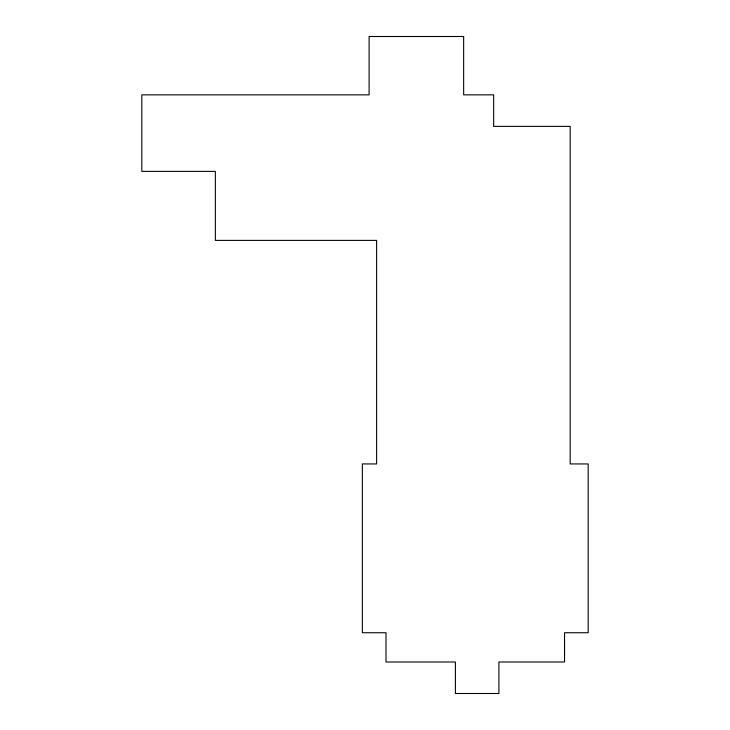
<?xml version="1.0" encoding="UTF-8"?>
<svg xmlns="http://www.w3.org/2000/svg" width="730" height="730" viewBox="0 0 730 730"><rect width="100%" height="100%" fill="white"/><g stroke="black" fill="none" stroke-linecap="round" stroke-linejoin="round"><path stroke-width="1.09" d="M463.65 36.5L369.106 36.5L369.106 94.854L141.821 94.854L141.821 171.377L215.341 171.377L215.341 240.389L376.625 240.389L376.625 463.942L362.372 463.942L362.372 632.737L386.006 632.737L386.006 661.991L455.392 661.991L455.392 693.5L498.909 693.5L498.909 661.991L564.545 661.991L564.545 632.737L588.179 632.737L588.179 463.942L570.176 463.942L570.176 126.363L493.653 126.363L493.653 94.854L463.65 94.854L463.65 36.5"/></g></svg>
